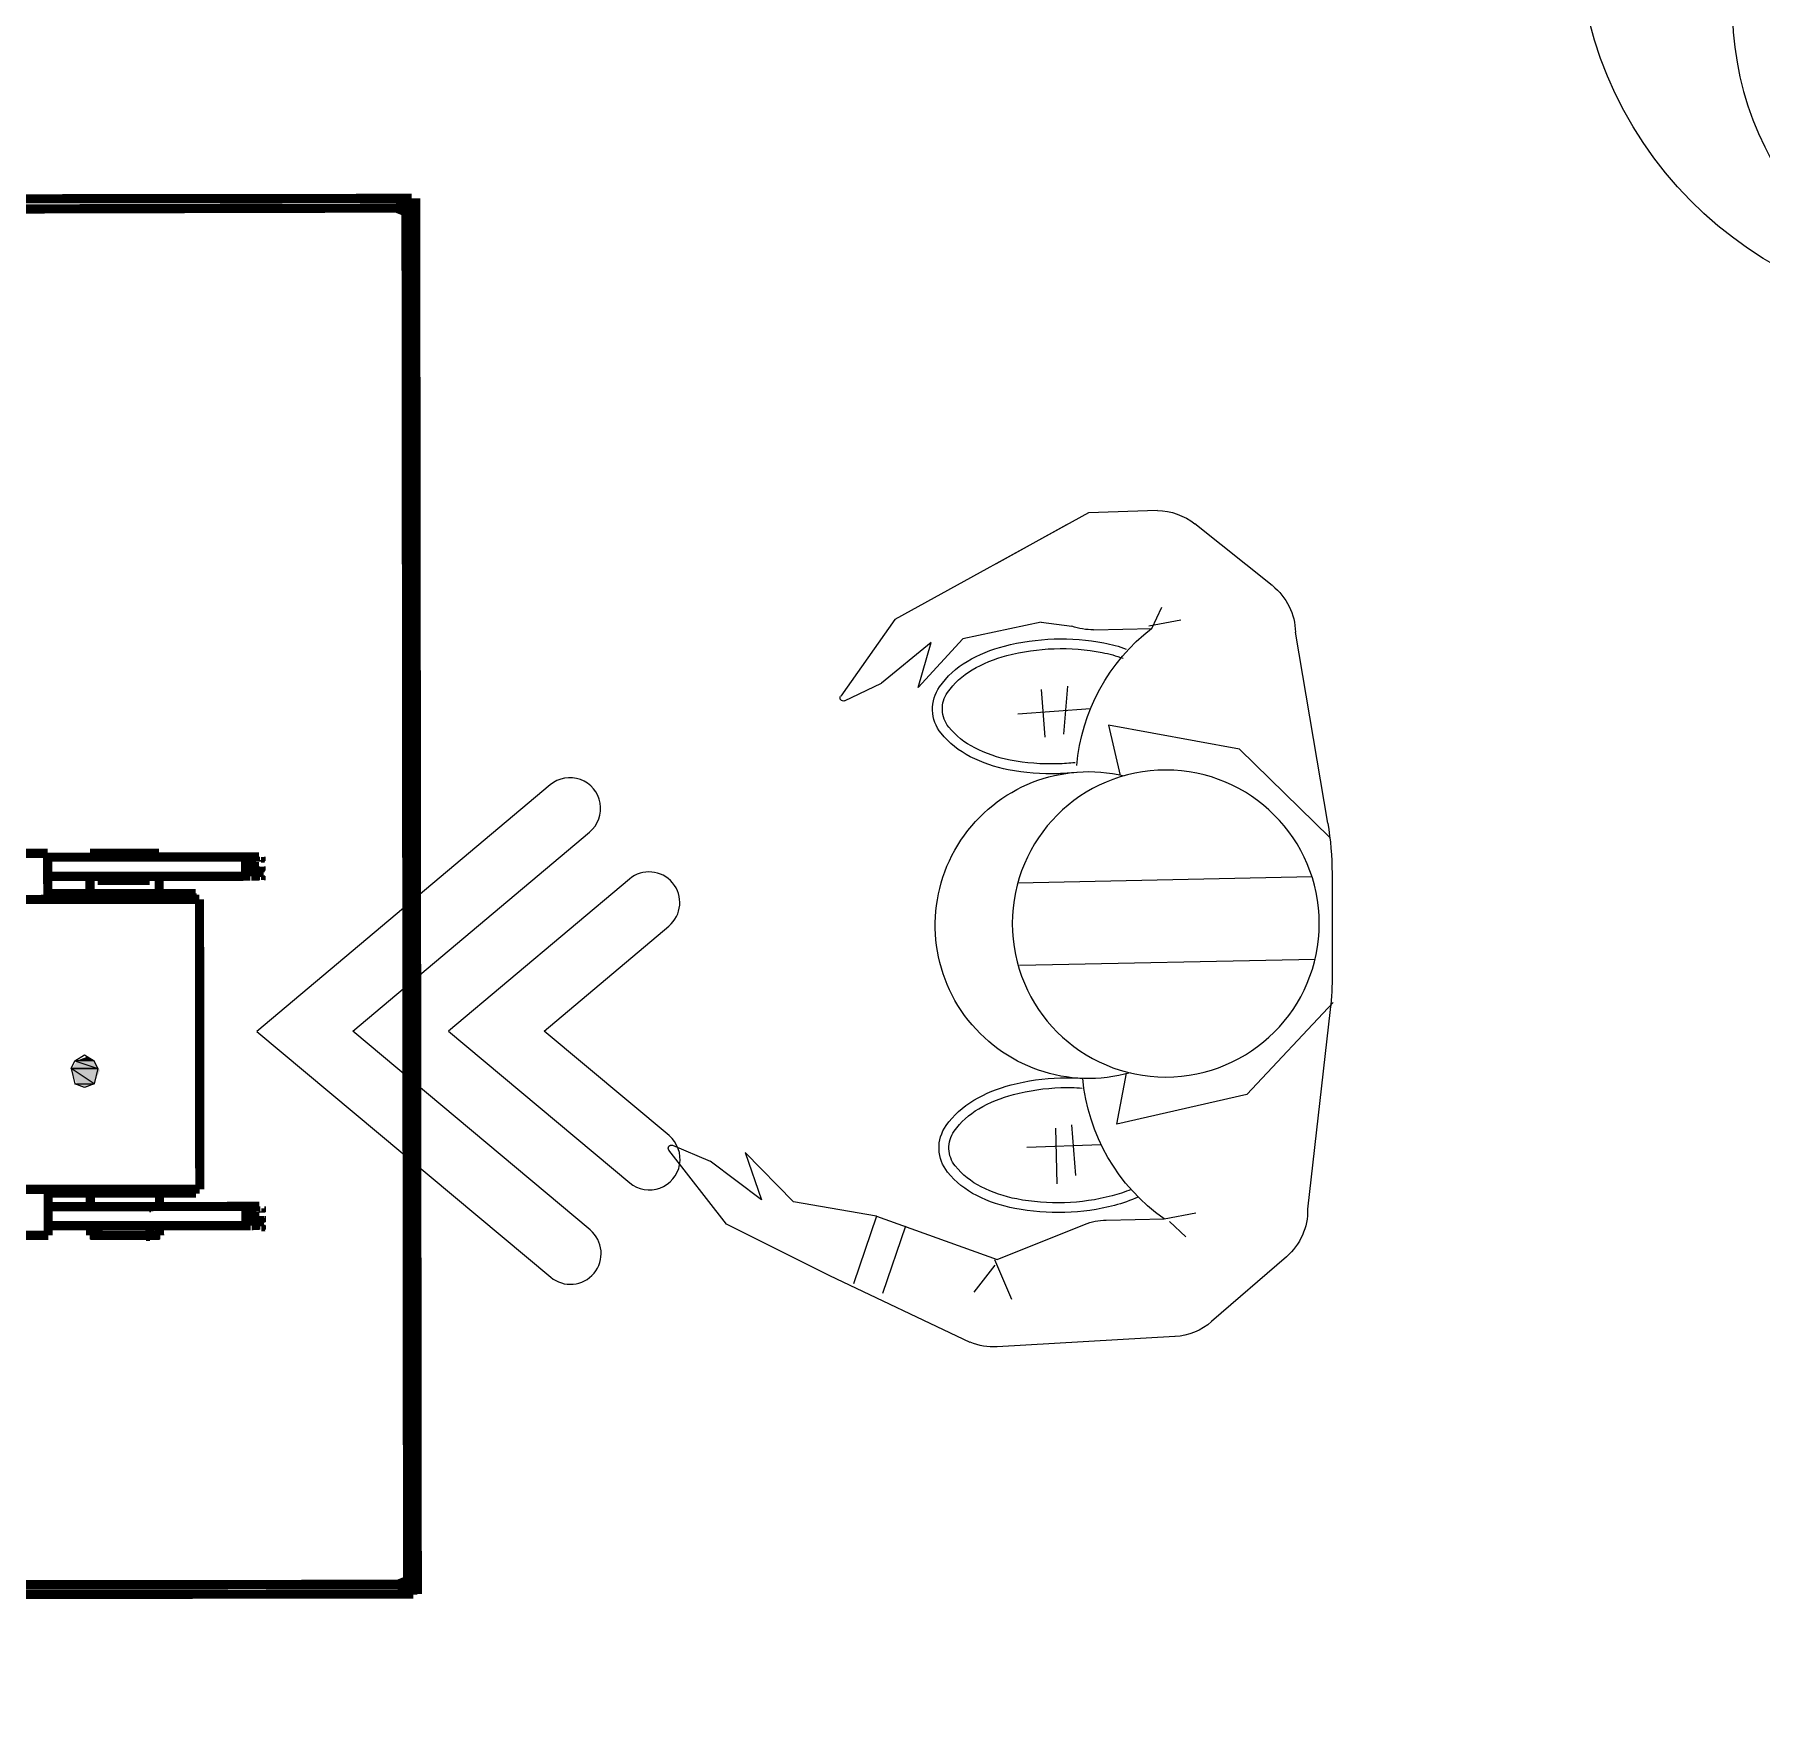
# Model space of a CAD drawing. Header units: feet. Extents: x -99009 to 3252343, y -11094690 to 9035152.
# Drawn here: x 2489858 to 2491096, y -1977975 to -1976767 of the extents above; entities that cross this region are included whole.
import ezdxf

# ---------------------------------------------------------------- set-up
doc = ezdxf.new("R2010")
doc.units = ezdxf.units.FT
doc.layers.add('1', color=1, linetype='Continuous')
doc.layers.add('OVERALL', color=41, linetype='Continuous', lineweight=0)

# ---------------------------------------------------------------- blocks, each defined once
blk = doc.blocks.new('GRINDING MASTER')
at = {"linetype": 'ByBlock', "lineweight": -2, "transparency": 33554684}
for points in [[(1542114.3, -40645.1), (1542114.3, -40640.9), (1542117.1, -40640.9), (1542117.1, -40645.1), (1542114.3, -40645.1)], [(1542005.7, -41117), (1542005.7, -41112.8), (1542008.4, -41112.8), (1542008.4, -41117), (1542005.7, -41117)], [(1542005.7, -41123.8), (1542005.7, -41119.7), (1542008.4, -41119.7), (1542008.4, -41123.8), (1542005.7, -41123.8)], [(1542005.7, -41129.4), (1542005.7, -41126.6), (1542008.4, -41126.6), (1542008.4, -41129.4), (1542005.7, -41129.4)], [(1541857.1, -41143.1), (1541857.1, -41140.4), (1541859.8, -41140.4), (1541859.8, -41143.1), (1541857.1, -41143.1)], [(1541869.5, -41265.6), (1541873.6, -41258.7), (1541885.9, -41258.7), (1541890.1, -41265.6), (1541869.5, -41265.6)], [(1541873.6, -41258.7), (1541880.5, -41256), (1541885.9, -41258.7), (1541873.6, -41258.7)], [(1541880.5, -41278), (1541873.6, -41275.2), (1541869.5, -41265.6), (1541885.9, -41275.2), (1541880.5, -41278)], [(1541885.9, -41275.2), (1541869.5, -41265.6), (1541890.1, -41265.6), (1541885.9, -41275.2)], [(1542005.7, -41367.3), (1542005.7, -41364.6), (1542008.4, -41364.6), (1542008.4, -41367.3), (1542005.7, -41367.3)], [(1542005.7, -41374.3), (1542005.7, -41371.5), (1542008.4, -41371.5), (1542008.4, -41374.3), (1542005.7, -41374.3)], [(1541923.1, -41388), (1541923.1, -41383.9), (1541925.9, -41383.9), (1541925.9, -41388), (1541923.1, -41388)], [(1542005.7, -41381.2), (1542005.7, -41377), (1542008.4, -41377), (1542008.4, -41381.2), (1542005.7, -41381.2)]]:
    blk.add_hatch(color=256, dxfattribs=at).paths.add_polyline_path(points)
at = {"linetype": 'ByBlock', "lineweight": -2, "transparency": 33554684, "const_width": 6.63}
for points in [[(1539841.5, -40640.9), (1542114.3, -40640.9), (1539841.5, -40640.9), (1539838.7, -41641.2)], [(1539852.5, -40640.9), (1542103.3, -40640.9), (1542110.2, -40643.7), (1542114.3, -40650.6)], [(1542114.3, -41641.2), (1542114.3, -40640.9)], [(1542114.3, -40650.6), (1542114.3, -40640.9)], [(1542117.1, -41641.2), (1542117.1, -40640.9)], [(1539841.5, -41143.1), (1539848.3, -41143.1), (1539848.3, -40650.6), (1542103.3, -40647.8), (1542110.2, -40650.6), (1542110.2, -41143.1)], [(1542114.3, -40650.6), (1542114.3, -41143.1)], [(1541704.3, -41110.1), (1541852.9, -41110.1)], [(1541852.9, -41110.1), (1541852.9, -41119.7)], [(1541978.1, -41112.8), (1541852.9, -41112.8)], [(1541883.2, -41110.1), (1541888.7, -41110.1)], [(1541888.7, -41110.1), (1541883.2, -41110.1)], [(1541921.7, -41110.1), (1541888.7, -41110.1)], [(1541932.7, -41110.1), (1541921.7, -41110.1)], [(1541925.9, -41110.1), (1541932.7, -41110.1)], [(1541978.1, -41112.8), (1541994.7, -41112.8), (1541994.7, -41126.6), (1541978.1, -41126.6)], [(1541998.8, -41126.6), (1541998.8, -41119.7), (1541998.8, -41112.8), (1542004.3, -41112.8)], [(1541852.9, -41119.7), (1541852.9, -41143.1)], [(1541978.1, -41126.6), (1541852.9, -41126.6)], [(1541883.2, -41126.6), (1541883.2, -41139)], [(1541932.7, -41139), (1541932.7, -41126.6)], [(1541998.8, -41119.7), (1542004.3, -41119.7)], [(1541998.8, -41126.6), (1542004.3, -41126.6)], [(1542004.3, -41126.6), (1542004.3, -41119.7)], [(1541958.9, -41139), (1541855.7, -41139), (1541954.7, -41139)], [(1541888.7, -41129.4), (1541925.9, -41129.4)], [(1541288.8, -41634.3), (1542103.3, -41634.3), (1542110.2, -41631.5), (1542110.2, -41143.1)], [(1541704.3, -41143.1), (1541909.3, -41143.1)], [(1541909.3, -41143.1), (1541961.6, -41143.1)], [(1541961.6, -41350.9), (1541961.6, -41143.1)], [(1542114.3, -41631.5), (1542114.3, -41143.1)], [(1541704.3, -41350.9), (1541909.3, -41350.9)], [(1541852.9, -41350.9), (1541852.9, -41374.3)], [(1541909.3, -41350.9), (1541961.6, -41350.9)], [(1541978.1, -41363.3), (1541852.9, -41363.3)], [(1541954.7, -41353.6), (1541855.7, -41353.6), (1541958.9, -41353.6)], [(1541883.2, -41353.6), (1541883.2, -41363.3)], [(1541925.9, -41363.3), (1541888.7, -41363.3)], [(1541932.7, -41363.3), (1541932.7, -41353.6)], [(1541978.1, -41363.3), (1541994.7, -41363.3), (1541994.7, -41377), (1541978.1, -41377)], [(1541998.8, -41377), (1541998.8, -41370.2), (1541998.8, -41363.3), (1542004.3, -41363.3)], [(1541852.9, -41374.3), (1541852.9, -41383.9)], [(1541998.8, -41370.2), (1542004.3, -41370.2)], [(1542004.3, -41377), (1542004.3, -41370.2)], [(1541704.3, -41383.9), (1541852.9, -41383.9)], [(1541978.1, -41377), (1541852.9, -41377)], [(1541883.2, -41377), (1541883.2, -41383.9)], [(1541888.7, -41383.9), (1541883.2, -41383.9)], [(1541932.7, -41383.9), (1541921.7, -41383.9), (1541888.7, -41383.9), (1541883.2, -41383.9)], [(1541888.7, -41377), (1541888.7, -41383.9)], [(1541925.9, -41383.9), (1541925.9, -41377)], [(1541925.9, -41383.9), (1541932.7, -41383.9)], [(1541932.7, -41383.9), (1541932.7, -41377)], [(1541998.8, -41377), (1542004.3, -41377)], [(1542103.3, -41641.2), (1542110.2, -41638.4), (1542114.3, -41631.5)], [(1542114.3, -41641.2), (1542114.3, -41631.5)], [(1542114.3, -41641.2), (1541288.8, -41641.2)], [(1542114.3, -41641.2), (1541288.8, -41641.2)], [(1541288.8, -41641.2), (1542103.3, -41641.2)]]:
    blk.add_lwpolyline(points, dxfattribs=at)
at = {"linetype": 'ByBlock', "lineweight": -2, "transparency": 33554684}
for points in [[(1542114.3, -40640.9), (1542114.3, -40643.7)], [(1542114.3, -40643.7), (1542114.3, -40640.9)], [(1542117.1, -40640.9), (1542117.1, -40643.7)], [(1542117.1, -40643.7), (1542117.1, -40640.9)], [(1542117.1, -40640.9), (1542117.1, -40643.7)], [(1542117.1, -40643.7), (1542117.1, -40640.9)], [(1542117.1, -40643.7), (1542117.1, -40640.9)], [(1542117.1, -40640.9), (1542117.1, -40643.7)], [(1541883.2, -41110.1), (1541885.9, -41110.1)], [(1541885.9, -41110.1), (1541883.2, -41110.1)], [(1541885.9, -41110.1), (1541883.2, -41110.1)], [(1541883.2, -41110.1), (1541885.9, -41110.1)], [(1541888.7, -41110.1), (1541892.8, -41110.1)], [(1541892.8, -41110.1), (1541888.7, -41110.1)], [(1541892.8, -41110.1), (1541888.7, -41110.1)], [(1541888.7, -41110.1), (1541892.8, -41110.1)], [(1541925.9, -41110.1), (1541925.9, -41110.1)], [(1541925.9, -41110.1), (1541925.9, -41110.1)], [(1541925.9, -41110.1), (1541925.9, -41110.1)], [(1541925.9, -41110.1), (1541925.9, -41110.1)], [(1541932.7, -41110.1), (1541935.5, -41110.1)], [(1541935.5, -41110.1), (1541932.7, -41110.1)], [(1541935.5, -41110.1), (1541932.7, -41110.1)], [(1541932.7, -41110.1), (1541935.5, -41110.1)], [(1542004.3, -41112.8), (1542004.3, -41115.6)], [(1542004.3, -41115.6), (1542004.3, -41112.8)], [(1542004.3, -41112.8), (1542004.3, -41115.6)], [(1542004.3, -41115.6), (1542004.3, -41112.8)], [(1542004.3, -41115.6), (1542004.3, -41112.8)], [(1542004.3, -41112.8), (1542004.3, -41115.6)], [(1542008.4, -41112.8), (1542008.4, -41115.6)], [(1542008.4, -41115.6), (1542008.4, -41112.8)], [(1542004.3, -41115.6), (1542008.4, -41115.6)], [(1542008.4, -41115.6), (1542004.3, -41115.6)], [(1542008.4, -41115.6), (1542004.3, -41115.6)], [(1542004.3, -41115.6), (1542008.4, -41115.6)], [(1542004.3, -41119.7), (1542004.3, -41122.5)], [(1542004.3, -41122.5), (1542004.3, -41119.7)], [(1542004.3, -41122.5), (1542008.4, -41122.5)], [(1542008.4, -41122.5), (1542004.3, -41122.5)], [(1542008.4, -41119.7), (1542008.4, -41122.5)], [(1542008.4, -41122.5), (1542008.4, -41119.7)], [(1542008.4, -41122.5), (1542008.4, -41122.5)], [(1542008.4, -41122.5), (1542008.4, -41122.5)], [(1541888.7, -41126.6), (1541888.7, -41129.4)], [(1541888.7, -41129.4), (1541888.7, -41126.6)], [(1541888.7, -41129.4), (1541888.7, -41126.6)], [(1541888.7, -41126.6), (1541888.7, -41129.4)], [(1541925.9, -41129.4), (1541925.9, -41129.4)], [(1541925.9, -41129.4), (1541925.9, -41129.4)], [(1541925.9, -41129.4), (1541925.9, -41129.4)], [(1541925.9, -41129.4), (1541925.9, -41129.4)], [(1542004.3, -41126.6), (1542008.4, -41126.6)], [(1542008.4, -41126.6), (1542004.3, -41126.6)], [(1542008.4, -41126.6), (1542004.3, -41126.6)], [(1542004.3, -41126.6), (1542008.4, -41126.6)], [(1542004.3, -41126.6), (1542004.3, -41129.4)], [(1542004.3, -41129.4), (1542004.3, -41126.6)], [(1542004.3, -41126.6), (1542004.3, -41129.4)], [(1542004.3, -41129.4), (1542004.3, -41126.6)], [(1542004.3, -41129.4), (1542004.3, -41126.6)], [(1542004.3, -41126.6), (1542004.3, -41129.4)], [(1542008.4, -41126.6), (1542008.4, -41129.4)], [(1542008.4, -41129.4), (1542008.4, -41126.6)], [(1541855.7, -41139), (1541855.7, -41143.1)], [(1541855.7, -41143.1), (1541855.7, -41139)], [(1541855.7, -41139), (1541859.8, -41139)], [(1541859.8, -41139), (1541855.7, -41139)], [(1541859.8, -41139), (1541855.7, -41139)], [(1541855.7, -41139), (1541859.8, -41139)], [(1541859.8, -41139), (1541859.8, -41143.1)], [(1541859.8, -41143.1), (1541859.8, -41139)], [(1541958.9, -41139), (1541958.9, -41143.1)], [(1541958.9, -41143.1), (1541958.9, -41139)], [(1541958.9, -41143.1), (1541958.9, -41139)], [(1541958.9, -41139), (1541958.9, -41143.1)], [(1541958.9, -41143.1), (1541958.9, -41143.1)], [(1541958.9, -41143.1), (1541958.9, -41143.1)], [(1541958.9, -41143.1), (1541958.9, -41143.1)], [(1541958.9, -41143.1), (1541958.9, -41143.1)], [(1541869.5, -41264.2), (1541872.2, -41258.7)], [(1541872.2, -41258.7), (1541879.1, -41254.6)], [(1541885.9, -41258.7), (1541872.2, -41258.7)], [(1541885.9, -41258.7), (1541872.2, -41258.7)], [(1541872.2, -41258.7), (1541888.7, -41264.2)], [(1541872.2, -41258.7), (1541888.7, -41264.2)], [(1541879.1, -41254.6), (1541885.9, -41258.7)], [(1541888.7, -41264.2), (1541885.9, -41258.7)], [(1541888.7, -41264.2), (1541869.5, -41264.2)], [(1541869.5, -41264.2), (1541872.2, -41275.2)], [(1541885.9, -41275.2), (1541869.5, -41264.2)], [(1541869.5, -41264.2), (1541888.7, -41264.2)], [(1541885.9, -41275.2), (1541869.5, -41264.2)], [(1541888.7, -41264.2), (1541885.9, -41275.2)], [(1541872.2, -41275.2), (1541885.9, -41275.2)], [(1541872.2, -41275.2), (1541885.9, -41275.2)], [(1541879.1, -41278), (1541872.2, -41275.2)], [(1541885.9, -41275.2), (1541879.1, -41278)], [(1541855.7, -41353.6), (1541859.8, -41353.6)], [(1541859.8, -41353.6), (1541855.7, -41353.6)], [(1541859.8, -41353.6), (1541855.7, -41353.6)], [(1541855.7, -41353.6), (1541859.8, -41353.6)], [(1541954.7, -41353.6), (1541958.9, -41353.6)], [(1541958.9, -41353.6), (1541954.7, -41353.6)], [(1541958.9, -41353.6), (1541954.7, -41353.6)], [(1541954.7, -41353.6), (1541958.9, -41353.6)], [(1541888.7, -41363.3), (1541888.7, -41363.3)], [(1541888.7, -41363.3), (1541888.7, -41363.3)], [(1541888.7, -41363.3), (1541888.7, -41363.3)], [(1541888.7, -41363.3), (1541888.7, -41363.3)], [(1541925.9, -41363.3), (1541925.9, -41367.3)], [(1541925.9, -41367.3), (1541925.9, -41363.3)], [(1541925.9, -41367.3), (1541925.9, -41363.3)], [(1541925.9, -41363.3), (1541925.9, -41367.3)], [(1542004.3, -41363.3), (1542004.3, -41367.3)], [(1542004.3, -41367.3), (1542004.3, -41363.3)], [(1542004.3, -41363.3), (1542004.3, -41367.3)], [(1542004.3, -41367.3), (1542004.3, -41363.3)], [(1542004.3, -41367.3), (1542004.3, -41363.3)], [(1542004.3, -41363.3), (1542004.3, -41367.3)], [(1542004.3, -41367.3), (1542008.4, -41367.3)], [(1542008.4, -41367.3), (1542004.3, -41367.3)], [(1542008.4, -41367.3), (1542004.3, -41367.3)], [(1542004.3, -41367.3), (1542008.4, -41367.3)], [(1542004.3, -41370.2), (1542004.3, -41374.3)], [(1542004.3, -41374.3), (1542004.3, -41370.2)], [(1542008.4, -41363.3), (1542008.4, -41367.3)], [(1542008.4, -41367.3), (1542008.4, -41363.3)], [(1542008.4, -41370.2), (1542008.4, -41374.3)], [(1542008.4, -41374.3), (1542008.4, -41370.2)], [(1541883.2, -41383.9), (1541883.2, -41386.6)], [(1541883.2, -41386.6), (1541883.2, -41383.9)], [(1541883.2, -41386.6), (1541883.2, -41383.9)], [(1541883.2, -41383.9), (1541883.2, -41386.6)], [(1541888.7, -41383.9), (1541888.7, -41386.6)], [(1541888.7, -41386.6), (1541888.7, -41383.9)], [(1541888.7, -41386.6), (1541888.7, -41383.9)], [(1541888.7, -41383.9), (1541888.7, -41386.6)], [(1541921.7, -41383.9), (1541921.7, -41386.6)], [(1541921.7, -41386.6), (1541921.7, -41383.9)], [(1541925.9, -41383.9), (1541925.9, -41386.6)], [(1541925.9, -41386.6), (1541925.9, -41383.9)], [(1541932.7, -41383.9), (1541932.7, -41386.6)], [(1541932.7, -41386.6), (1541932.7, -41383.9)], [(1541932.7, -41386.6), (1541932.7, -41383.9)], [(1541932.7, -41383.9), (1541932.7, -41386.6)], [(1542004.3, -41374.3), (1542008.4, -41374.3)], [(1542008.4, -41374.3), (1542004.3, -41374.3)], [(1542004.3, -41377), (1542008.4, -41377)], [(1542008.4, -41377), (1542004.3, -41377)], [(1542008.4, -41377), (1542004.3, -41377)], [(1542004.3, -41377), (1542008.4, -41377)], [(1542004.3, -41377), (1542004.3, -41379.8)], [(1542004.3, -41379.8), (1542004.3, -41377)], [(1542004.3, -41377), (1542004.3, -41379.8)], [(1542004.3, -41379.8), (1542004.3, -41377)], [(1542004.3, -41379.8), (1542004.3, -41377)], [(1542004.3, -41377), (1542004.3, -41379.8)], [(1542008.4, -41374.3), (1542008.4, -41374.3)], [(1542008.4, -41374.3), (1542008.4, -41374.3)], [(1542008.4, -41377), (1542008.4, -41379.8)], [(1542008.4, -41379.8), (1542008.4, -41377)], [(1542114.3, -41641.2), (1542117.1, -41641.2)], [(1542117.1, -41641.2), (1542114.3, -41641.2)], [(1542117.1, -41641.2), (1542114.3, -41641.2)], [(1542114.3, -41641.2), (1542117.1, -41641.2)], [(1542117.1, -41641.2), (1542117.1, -41641.2)], [(1542117.1, -41641.2), (1542117.1, -41641.2)], [(1542117.1, -41641.2), (1542117.1, -41641.2)], [(1542117.1, -41641.2), (1542117.1, -41641.2)]]:
    blk.add_lwpolyline(points, dxfattribs=at)
blk = doc.blocks.new('vaimand')
at = {"color": 242, "lineweight": 5, "true_color": 0xcd2027}
for p, q in [((-48.8, 123.9), (-179.6, 117.9)), ((-44.2, 125.5), (-107.9, 73.3)), ((39.5, 119.1), (-25.6, 123.6)), ((62.9, 116), (116.5, 53.4)), ((72.1, 114.1), (194.9, 84.7)), ((-211.5, 106.3), (-257, 60.5)), ((-33.7, -80), (-16.7, 111.9)), ((19.8, -84.7), (36.8, 106.2)), ((-107.9, 73.3), (-132.7, -9.8)), ((224.2, 67.6), (260.9, 14.5)), ((-192.3, 25.1), (-187, 45.5)), ((116.5, 53.4), (126.3, -32.8)), ((-268.3, 37.3), (-282.8, -77.8)), ((-193.7, 28.7), (-203.1, 39.9)), ((-195.6, -12.5), (-192.3, 25.1)), ((192.6, -10.8), (197.9, 9.6)), ((-132.7, -9.8), (-99.3, -5.8)), ((187.7, -46.5), (191, -8.9)), ((191, -8.9), (205.4, -3.3)), ((268, -10.3), (263.5, -55)), ((-151.7, -67.3), (-146.6, -19.2)), ((-226.1, -81.6), (-199.4, -26.4)), ((126.3, -32.8), (94.1, -23)), ((-135.3, -39.2), (-168, -34.5)), ((-138, -49.4), (-174.2, -46.1)), ((129.7, -92.2), (136.3, -45.1)), ((263.5, -55), (185.5, -176.2)), ((149.9, -61), (118.5, -61.7)), ((190.2, -81.1), (189, -60.9)), ((-226.2, -83.3), (-251.2, -70.6)), ((146.6, -78.1), (115.7, -73.6)), ((254.7, -68.8), (226.2, -112.9)), ((-229.7, -83), (-248.2, -95.3)), ((-203.1, -162.1), (-226.1, -81.6)), ((190.2, -81.1), (175.9, -131.1)), ((-281.1, -95.6), (-243.9, -189.8)), ((142.5, -158.2), (175.9, -131.1)), ((142.5, -158.2), (175.9, -131.1)), ((175.9, -131.1), (142.5, -158.2)), ((-208.3, -142.8), (-253.2, -154.7)), ((142.5, -158.2), (172.3, -151.7)), ((172.3, -151.7), (143.5, -182.2)), ((-203.1, -162.1), (-248.1, -174)), ((-203.1, -162.1), (-197.5, -216.5)), ((185.5, -176.2), (133.4, -208.1)), ((-243.9, -189.8), (-214.9, -259.2)), ((130.6, -205.4), (143.5, -182.2)), ((-197.5, -216.5), (-167.5, -250.2)), ((-167.5, -250.2), (-197.5, -216.5)), ((-167.5, -250.2), (-197.5, -216.5)), ((-197.6, -237.4), (-174.6, -272.5)), ((-167.5, -250.2), (-197.6, -237.4)), ((-214.9, -259.2), (-169.3, -299.8)), ((-166, -297.6), (-174.6, -272.5))]:
    blk.add_line(p, q, dxfattribs=at)
for points in [[(-179.2, 7.3, 0.043282), (-185.7, -7.7, 0.055571), (-192.5, -39.7, 0.055571), (-192.1, -72.4, 0.069361), (-185.4, -97.7, 0.105874), (-171.4, -117.7, 0.163899), (-156.8, -124.3, 0.163899), (-141.2, -120.7, 0.105874), (-123.5, -103.8, 0.069361), (-111.9, -80.3, 0.055571), (-105.1, -48.4, 0.024541), (-104.4, -34, 0.041767)], [(-174.6, 2.3, 0.037104), (-179.6, -9.8, 0.055571), (-186.2, -40.3, 0.055571), (-185.8, -71.6, 0.069361), (-179.5, -95.2, 0.105874), (-167, -113, 0.163899), (-156.2, -117.9, 0.163899), (-144.5, -115.2, 0.105874), (-128.8, -100.2, 0.069361), (-118, -78.3, 0.055571), (-111.5, -47.8, 0.024541), (-110.8, -33.9, 0.024541)], [(94.1, -51.7, 0.019815), (92.5, -63.2, 0.055571), (92.9, -95.9, 0.069361), (99.7, -121.2, 0.105874), (113.7, -141.2, 0.163899), (128.2, -147.8, 0.163899), (143.8, -144.2, 0.105874), (161.5, -127.4, 0.069361), (173.1, -103.9, 0.055571), (179.9, -71.9, 0.055571), (179.6, -39.3, 0.039908), (176.5, -24.5, 0.011242)], [(100.4, -52.8, 0.019815), (98.9, -63.9, 0.055571), (99.2, -95.1, 0.069361), (105.6, -118.7, 0.105874), (118, -136.5, 0.163899), (128.9, -141.4, 0.163899), (140.5, -138.8, 0.105874), (156.2, -123.8, 0.069361), (167.1, -101.9, 0.055571), (173.6, -71.3, 0.055571), (173.2, -40.1, 0.039908), (170.4, -26.2, 0.039908)]]:
    blk.add_lwpolyline(points, format="xyb", dxfattribs=at)
blk.add_circle((-0.2, 13.2), 100, dxfattribs=at)
for centre, radius, start, end in [((-39.6, -75.9), 200, 85.9933, 92.619), ((-183.1, 78.1), 40, 84.9304, 135.2053), ((25.6, -80.4), 200, 76.5524, 85.9933), ((191.3, 44.9), 40, 34.6556, 84.9304), ((-228.6, 32.3), 40, 135.2053, 172.7828), ((-84.3, 90.8), 126.4, 211.3613, 260.885), ((228, -8.2), 40, 357.078, 34.6556), ((-4.6, -36.8), 100, 160.3742, 9.4866), ((96.4, 74.8), 126.4, 270.9864, 318.4996), ((-235.4, -9), 40, 334.2049, 354.9304), ((227.5, -50.1), 40, 174.9304, 195.656), ((-243.1, -82.8), 40, 172.7828, 198.6125), ((132.3, -206.4), 2, 150.9679, 301.4593)]:
    blk.add_arc(centre, radius, start, end, dxfattribs=at)
at = {"color": 5, "lineweight": 5}
blk.add_arc((-167.9, -298.3), 2, 228.4016, 18.8929, dxfattribs=at)
blk = doc.blocks.new('A$C110D60DF')
at = {"color": 6, "lineweight": 5, "rotation": 183.9260337634763}
blk.add_blockref('vaimand', (-1.1, 13.2), dxfattribs=at)
blk = doc.blocks.new('ARROW-0001')
at = {"transparency": 33554684}
for points in [[(1761778.5, -10243.7), (1761948.5, -10386.3), (1761778.5, -10528.9, 1), (1761806.8, -10562.7), (1762017.1, -10386.3), (1761806.8, -10209.9, 1)], [(1761721.8, -10311.2), (1761811.3, -10386.3), (1761721.8, -10461.4, 1), (1761750.1, -10495.1), (1761879.9, -10386.3), (1761750.1, -10277.5, 1)]]:
    blk.add_lwpolyline(points, format="xyb", close=True, dxfattribs=at)

msp = doc.modelspace()

# ---------------------------------------------------------------- linework, layer by layer
at = {"transparency": 33554684}
msp.add_lwpolyline([(2490904.09998, -1976697.4858), (2491037.76203, -1976566.61706), (2491138.41728, -1976713.64783), (2491078.18972, -1976709.49364, 0.4026844579), (2491254.64662, -1976968.54354, -0.4110798802), (2490964.32859, -1976701.64007)], format="xyb", close=True, dxfattribs=at)
at = {"layer": '1'}
msp.add_arc((2520410.24778, -1978395.99612), 100000, 84.1346387202, 194.3871675539, dxfattribs=at)

# ---------------------------------------------------------------- block references
at = {"transparency": 33554684}
for name, p, rotation in [('GRINDING MASTER', (947969.19485, -1937994.01305), 0.06505171407317947), ('ARROW-0001', (4252045.45331, -1985866.82191), 180.0650517140733)]:
    msp.add_blockref(name, p, dxfattribs=dict(at, rotation=rotation))
at = {"layer": 'OVERALL', "color": 30, "ltscale": 2, "true_color": 0xf26722, "transparency": 33554684, "xscale": -1.100000000000001, "yscale": 1.1, "zscale": 1.1, "rotation": 90.06505171407315}
msp.add_blockref('A$C110D60DF', (2490669.05346, -1977403.78588), dxfattribs=at)

doc.saveas('drawing.dxf')
